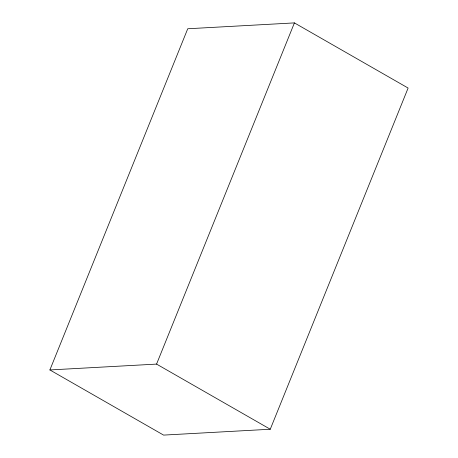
<?xml version="1.0" encoding="UTF-8"?>
<svg xmlns="http://www.w3.org/2000/svg" width="458" height="458" viewBox="0 0 458 458"><rect width="100%" height="100%" fill="white"/><g stroke="black" fill="none" stroke-linecap="round" stroke-linejoin="round"><path stroke-width="0.69" d="M49.888 369.95L187.74 28.757L294.414 22.9L408.112 88.051L270.26 429.243L163.586 435.1L49.888 369.95L156.562 364.099L270.26 429.243M156.562 364.099L294.414 22.9"/></g></svg>
